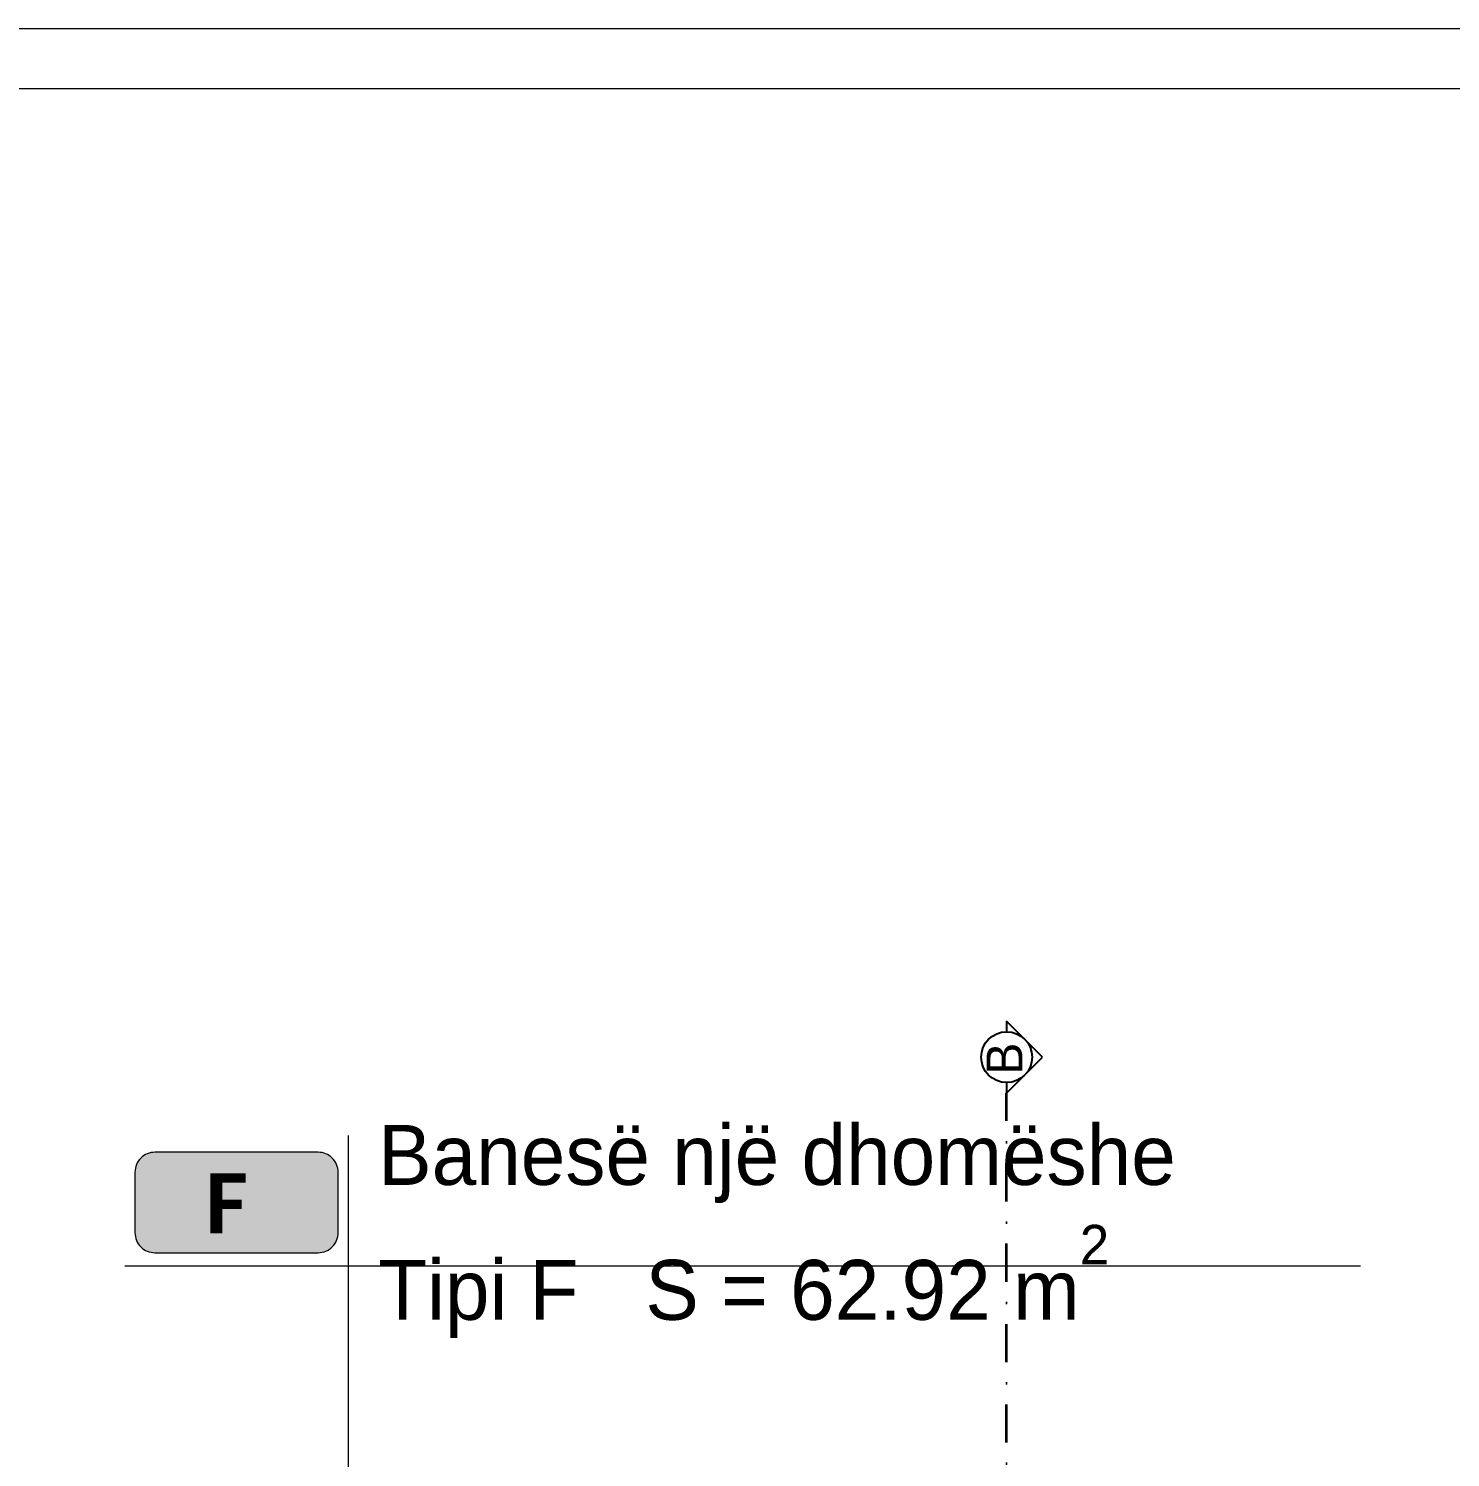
# Model space of a CAD drawing. Header units: millimetres. Extents: x 172821 to 253959, y -36092 to 17885.
# Drawn here: x 203703 to 210819, y 8794 to 15946 of the extents above; entities that cross this region are included whole.
import ezdxf

# ---------------------------------------------------------------- set-up
doc = ezdxf.new("R2010")
doc.units = ezdxf.units.MM
doc.header["$MEASUREMENT"] = 0
doc.linetypes.add('Dot & Dashed', pattern=[402.166657, 190.5, -105.833333, 0, -105.833324])
for name, color, linetype, lineweight, true_color in [('03. Tabela e mobilimit_Pen_No__161', 7, 'Continuous', 13, 0x6a6a6a), ('2D Drafting - General_Pen_No__61', 7, 'Continuous', 20, 0x6a6a6a), ('A - Fill zone_Pen_No__109', 7, 'Continuous', 13, 0xb4e4dc), ('Marker - Section_Pen_No__48', 7, 'Continuous', 25, 0xa80f02), ('Marker - Section_Pen_No__8', 7, 'Continuous', 35, 0xa80f02)]:
    doc.layers.add(name, color=color, linetype=linetype, lineweight=lineweight, true_color=true_color)
for name, color, linetype, lineweight in [('A - Fill zone_Pen_No__101', 252, 'Continuous', 13), ('A - Fill zone_Pen_No__2', 8, 'Continuous', 15), ('Annotation - Text_Pen_No__10', 134, 'Continuous', 18)]:
    doc.layers.add(name, color=color, linetype=linetype, lineweight=lineweight)
doc.layers.add('Marker - Section', color=7, linetype='Continuous')
doc.styles.add('GENERATED_STYLE_1', font='GOTHIC.TTF')
doc.styles.add('GENERATED_STYLE_5', font='calibri.ttf')

# ---------------------------------------------------------------- blocks, each defined once
blk = doc.blocks.new('Cutting Plane_2', base_point=(208597.8, -31939.6))
at = {"layer": 'Marker - Section_Pen_No__48', "color": 14, "linetype": 'Continuous', "lineweight": 25, "true_color": 0xa80f02}
for p, q in [((208777.8, 10797.9), (208597.8, 10977.9)), ((208597.8, 10977.9), (208597.8, 10925.2)), ((208597.8, 10617.9), (208777.8, 10797.9)), ((208597.8, 10670.6), (208597.8, 10617.9))]:
    blk.add_line(p, q, dxfattribs=at)
blk.add_circle((208597.8, 10797.9), 127.3, dxfattribs=at)
at = {"layer": 'Marker - Section_Pen_No__8', "color": 14, "linetype": 'Dot & Dashed', "lineweight": 35, "true_color": 0xa80f02}
blk.add_line((208597.8, -31759.6), (208597.8, 10617.9), dxfattribs=at)
at = {"layer": 'Marker - Section_Pen_No__48', "color": 14, "lineweight": 25, "true_color": 0xa80f02, "insert": (208677.2, 10870.7), "char_height": 180, "attachment_point": 9, "rotation": 90, "style": 'GENERATED_STYLE_1'}
blk.add_mtext('\\A1;{\\pqr;\\pt0;\\fCentury Gothic|b0|i0|c0|p34;B}', dxfattribs=at)

msp = doc.modelspace()

# ---------------------------------------------------------------- hatches: boundary and pattern name
at = {"layer": 'A - Fill zone_Pen_No__109', "linetype": 'Continuous', "lineweight": 0, "true_color": 0xc6eae4}
msp.add_hatch(color=254, dxfattribs=at).paths.add_polyline_path([(204235.2, 9919, 0.414214), (204335.2, 9819), (205152.3, 9819, 0.414214), (205252.3, 9919), (205252.3, 10221.9, 0.414214), (205152.3, 10321.9), (204335.2, 10321.9, 0.414214), (204235.2, 10221.9)])

# ---------------------------------------------------------------- linework, layer by layer
at = {"layer": '03. Tabela e mobilimit_Pen_No__161', "color": 251, "linetype": 'Continuous', "lineweight": 13, "true_color": 0x6a6a6a}
for points in [[(248880.1, -34153.7), (177900.1, -34153.7), (177900.1, 15946.3), (248880.1, 15946.3)], [(248580.1, -33853.7), (178200.1, -33853.7), (178200.1, 15646.3), (248580.1, 15646.3)]]:
    msp.add_lwpolyline(points, close=True, dxfattribs=at)
at = {"layer": '2D Drafting - General_Pen_No__61', "color": 251, "linetype": 'Continuous', "lineweight": 20, "true_color": 0x6a6a6a, "flags": 128}
for points in [[(205302.3, 10405.6), (205302.3, 6933.8)], [(204185.2, 9752.6), (210369.5, 9752.6)]]:
    msp.add_lwpolyline(points, dxfattribs=at)
at = {"layer": 'A - Fill zone_Pen_No__2', "color": 8, "linetype": 'Continuous', "lineweight": 15, "flags": 128}
msp.add_lwpolyline([(204235.2, 9919, 0.414214), (204335.2, 9819), (205152.3, 9819, 0.414214), (205252.3, 9919), (205252.3, 10221.9, 0.414214), (205152.3, 10321.9), (204335.2, 10321.9, 0.414214), (204235.2, 10221.9)], format="xyb", close=True, dxfattribs=at)

# ---------------------------------------------------------------- block references
at = {"layer": 'Marker - Section', "color": 14, "lineweight": 35, "true_color": 0xa80f02}
msp.add_blockref('Cutting Plane_2', (208597.8, -31939.6), dxfattribs=at)

# ---------------------------------------------------------------- texts
at = {"layer": 'A - Fill zone_Pen_No__101', "color": 252, "lineweight": 13, "insert": (205452.4, 9392.6), "char_height": 300, "attachment_point": 7, "style": 'GENERATED_STYLE_1'}
msp.add_mtext('{\\fCentury Gothic|b0|i0|c0|p34;Banesë një dhomëshe^MTipi F   S = 62.92 m{\\H0.66x;\\S2^  ;}}', dxfattribs=at)
at = {"layer": 'Annotation - Text_Pen_No__10', "color": 134, "linetype": 'Continuous', "lineweight": 18, "insert": (204693.8, 10216.7), "char_height": 300, "attachment_point": 2, "style": 'GENERATED_STYLE_5'}
msp.add_mtext('\\A1;{\\pqc;\\fCalibri|b1|i0|c0|p34;F}', dxfattribs=at)

doc.saveas('drawing.dxf')
